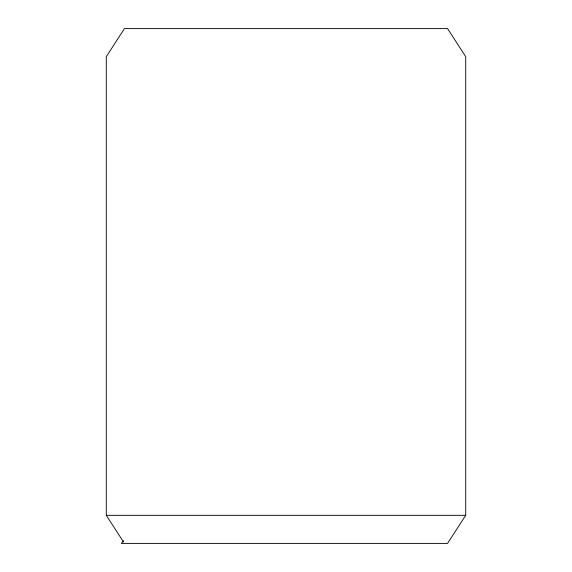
<?xml version="1.0" encoding="UTF-8"?>
<svg xmlns="http://www.w3.org/2000/svg" width="572" height="572" viewBox="0 0 572 572"><rect width="100%" height="100%" fill="white"/><g stroke="black" fill="none" stroke-linecap="round" stroke-linejoin="round"><path stroke-width="0.86" d="M123.48 541.92L106.285 515.322L106.285 56.678L124.439 28.6L447.561 28.6L465.715 56.678L465.715 515.322L447.561 543.4L121.278 543.4L123.702 540.805M106.285 515.322L465.715 515.322"/></g></svg>
